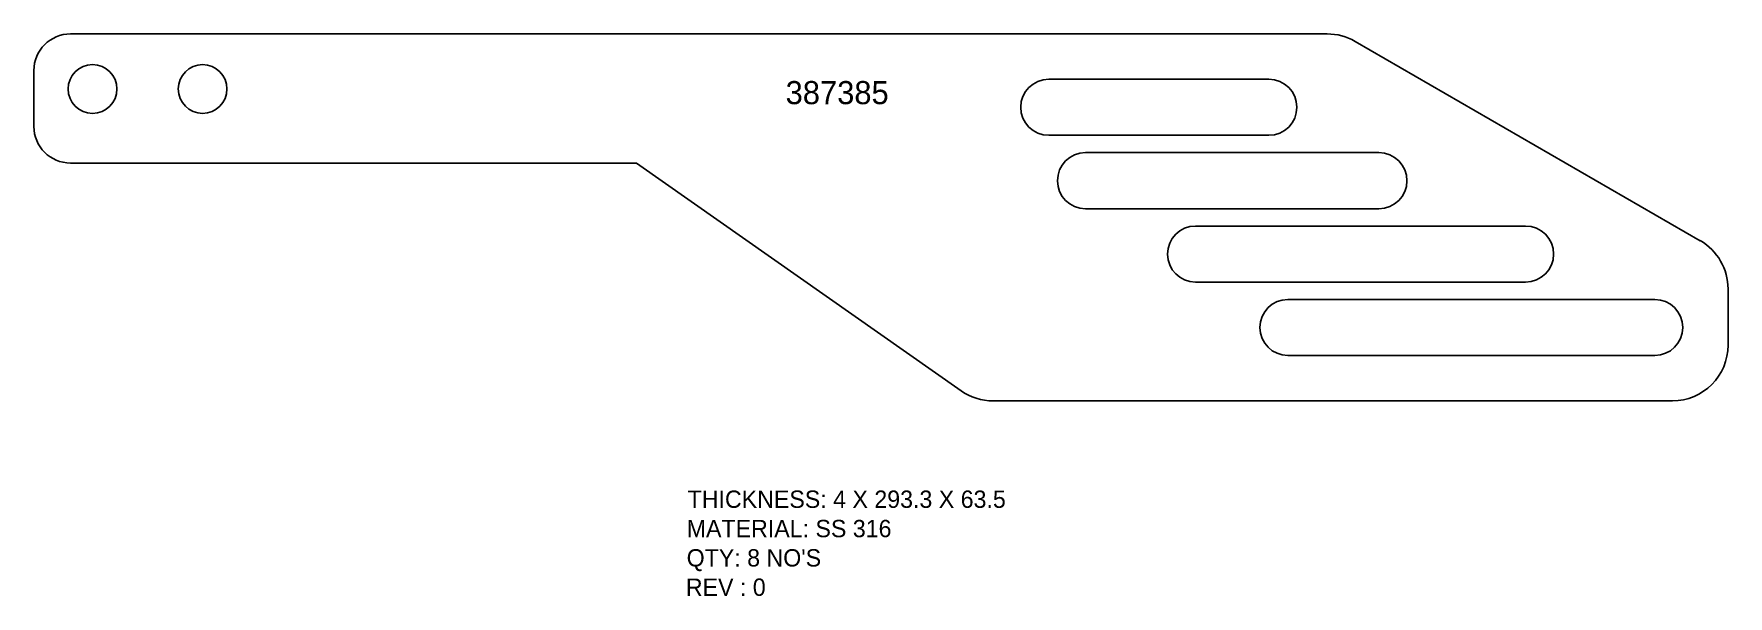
# Model space of a CAD drawing. Header units: inches. Extents: x 2090 to 2383, y 106 to 203.
import ezdxf

# ---------------------------------------------------------------- set-up
doc = ezdxf.new("R2010")
doc.units = ezdxf.units.IN
doc.header["$MEASUREMENT"] = 0
doc.layers.add('LaserCutting', color=3, linetype='Continuous')

msp = doc.modelspace()

# ---------------------------------------------------------------- linework, layer by layer
at = {"layer": 'LaserCutting'}
for p, q in [((2095.97, 203.03), (2313.54, 203.03)), ((2318.36, 201.74), (2378.1, 167.25)), ((2089.62, 187.03), (2089.62, 196.68)), ((2265.32, 195.18), (2303.42, 195.18)), ((2265.32, 185.48), (2303.42, 185.48)), ((2271.67, 182.48), (2322.47, 182.48)), ((2095.97, 180.68), (2193.92, 180.68)), ((2193.92, 180.68), (2250.13, 141.28)), ((2271.67, 172.78), (2322.47, 172.78)), ((2290.72, 169.78), (2347.87, 169.78)), ((2290.72, 160.08), (2347.87, 160.08)), ((2382.92, 158.9), (2382.92, 149.18)), ((2306.72, 157.08), (2370.22, 157.08)), ((2306.72, 147.38), (2370.22, 147.38)), ((2373.27, 139.53), (2255.67, 139.53))]:
    msp.add_line(p, q, dxfattribs=at)
for centre in [(2099.78, 193.5), (2118.83, 193.5)]:
    msp.add_circle(centre, 4.22, dxfattribs=at)
for centre, radius, start, end in [((2095.97, 196.68), 6.35, 90, 180), ((2313.54, 193.38), 9.65, 60, 90), ((2265.32, 190.33), 4.85, 90, 270), ((2303.42, 190.33), 4.85, 270, 90), ((2095.97, 187.03), 6.35, 180, 270), ((2271.67, 177.63), 4.85, 90, 270), ((2322.47, 177.63), 4.85, 270, 90), ((2290.72, 164.93), 4.85, 90, 270), ((2347.87, 164.93), 4.85, 270, 90), ((2373.27, 158.9), 9.65, 360, 60), ((2306.72, 152.23), 4.85, 90, 270), ((2370.22, 152.23), 4.85, 270, 90), ((2373.27, 149.18), 9.65, 270, 0), ((2255.67, 149.18), 9.65, 234.9687, 270)]:
    msp.add_arc(centre, radius, start, end, dxfattribs=at)

# ---------------------------------------------------------------- texts
at = {"color": 7}
for s, p in [('THICKNESS: 4 X 293.3 X 63.5', (2202.8, 121.01)), ('MATERIAL: SS 316', (2202.64, 115.93)), ("QTY: 8 NO'S", (2202.63, 110.86)), ('REV : 0', (2202.49, 105.78))]:
    msp.add_text(s, height=3, dxfattribs=at).set_placement(p)
at = {"layer": 'LaserCutting', "insert": (2219.76, 194.87), "char_height": 4, "width": 37.7344, "attachment_point": 1}
msp.add_mtext('{\\fCentury Gothic|b0|i0|c0|p18;\\C1;387385}', dxfattribs=at)

doc.saveas('drawing.dxf')
